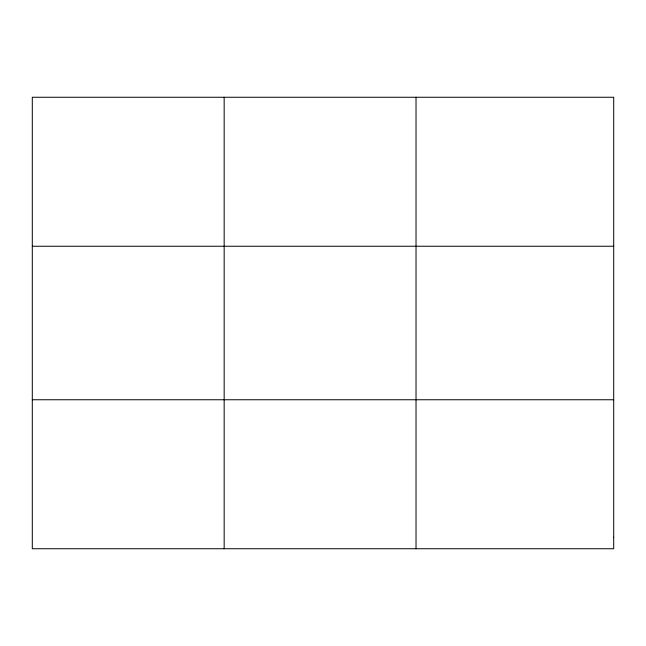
<?xml version="1.0" encoding="UTF-8"?>
<svg xmlns="http://www.w3.org/2000/svg" width="646" height="646" viewBox="0 0 646 646"><rect width="100%" height="100%" fill="white"/><g stroke="black" fill="none" stroke-linecap="round" stroke-linejoin="round"><path stroke-width="0.97" d="M224.162 97.263L224.162 548.737M416.024 97.263L416.024 548.737M32.3 246.247L613.7 246.247M32.3 399.753L613.7 399.753M613.7 537.278L613.7 548.737L32.3 548.737L32.3 97.263L613.7 97.263L613.7 537.278"/></g></svg>
